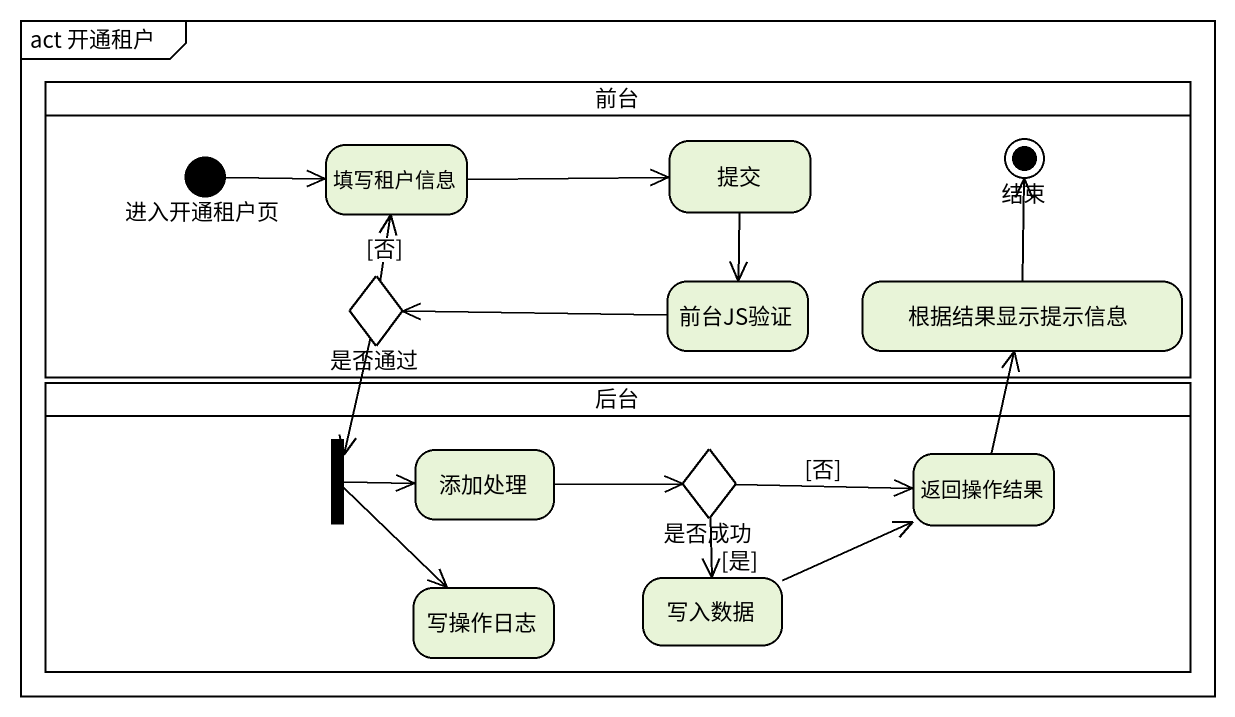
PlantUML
@startuml
mainframe act 开通租户
hide empty description
state 前台 <<partition>> {
  state 进入开通租户页 <<start>>
  state 填写租户信息
  state 提交
  state 结束 <<end>>
  state 是否通过 <<choice>>
  state 前台JS验证
  state 根据结果显示提示信息
}
state 后台 <<partition>> {
  state fork1 <<fork>>
  state 添加处理
  state 是否成功 <<choice>>
  state 返回操作结果
  state 写操作日志
  state 写入数据
}
进入开通租户页 -right-> 填写租户信息
填写租户信息 -right-> 提交
提交 --> 前台JS验证
是否通过 -up-> 填写租户信息 : [否]
是否通过 --> fork1
前台JS验证 -left-> 是否通过
根据结果显示提示信息 -up-> 结束
fork1 -right-> 添加处理
fork1 --> 写操作日志
添加处理 -right-> 是否成功
是否成功 -right-> 返回操作结果 : [否]
是否成功 --> 写入数据 : [是]
返回操作结果 -up-> 根据结果显示提示信息
写入数据 -right-> 返回操作结果
@enduml
